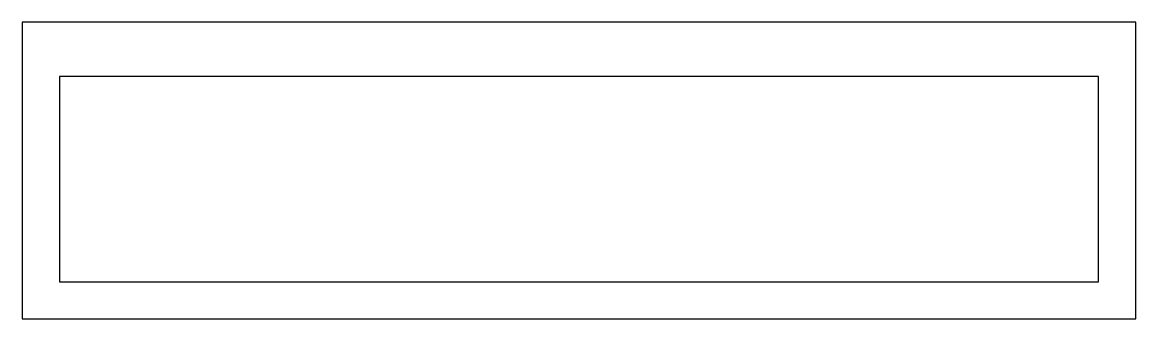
# Model space of a CAD drawing. Extents: x 0 to 2100, y -560 to 0.
import ezdxf

# ---------------------------------------------------------------- set-up
doc = ezdxf.new("R2010")
doc.units = 0
doc.header["$LTSCALE"] = 50
doc.layers.get('0').update_dxf_attribs({"linetype": 'CONTINUOUS'})

msp = doc.modelspace()

# ---------------------------------------------------------------- linework, layer by layer
at = {"color": 0}
for points in [[(0, 0), (0, -560), (2100, -560), (2100, 0)], [(70, -102.6), (70, -490), (2030, -490), (2030, -102.6)]]:
    msp.add_lwpolyline(points, close=True, dxfattribs=at)

doc.saveas('drawing.dxf')
